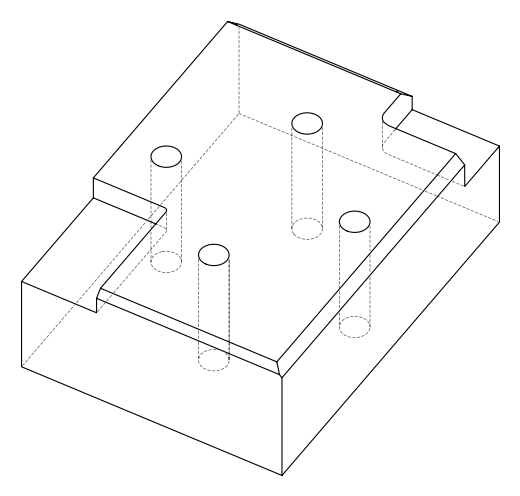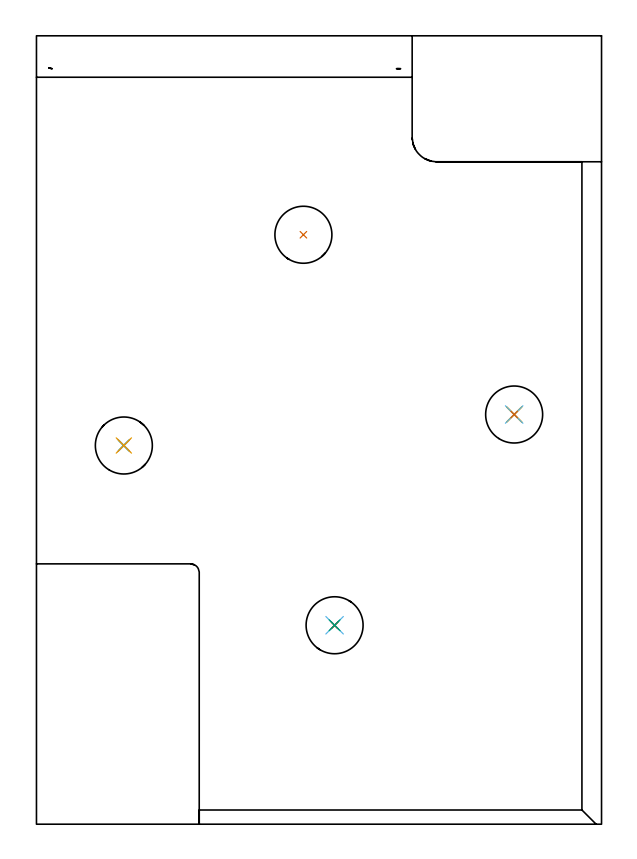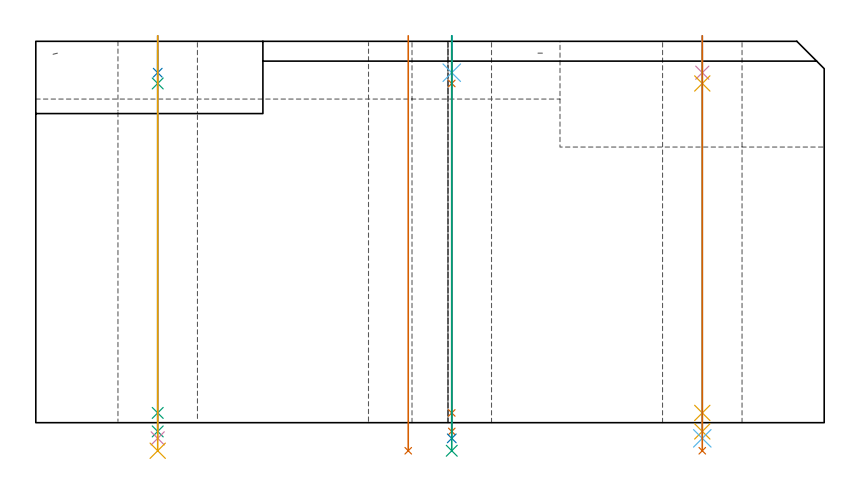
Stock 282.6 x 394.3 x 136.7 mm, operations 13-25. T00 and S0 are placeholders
(PLAN: 25 operations, 19 tool changes, 100.5 min)
(1 AREA_MILL | FG_CHAMFER_SURFACE | UGT0205_001 | 10.73 min | 16187 mm3)
(2 AREA_MILL_1 | FG_CHAMFER_SURFACE_1 | UGT0205_001 | 4.87 min | 4996 mm3)
(3 AREA_MILL_2 | FG_CHAMFER_SURFACE_2 | UGT0205_001 | 12.29 min | 41954 mm3)
(4 MILL_CORNER_NOTCH_RECTANGULAR | CORNER_NOTCH_RECTANGULAR | NXT0201_009 | Follow Part, ap 2, ae 75% | 55.72 min | 274294 mm3)
(5 MILL_CORNER_NOTCH_RECTANGULAR_1 | CORNER_NOTCH_RECTANGULAR_1 | UGT0201_094 | Follow Part, ap 5, ae 75% | 9.25 min | 222911 mm3)
(6 SPOT_DRILL | STEP1HOLE | NXT0321_9005460120000 | 0.05 min | 183 mm3)
(7 SPOT_DRILL_1 | STEP1HOLE_1 | NXT0321_9005460120000 | 0.05 min | 189 mm3)
(8 SPOT_DRILL_2 | STEP1HOLE_2 | NXT0321_9005460120000 | 0.05 min | 169 mm3)
(9 SPOT_DRILL_3 | STEP1HOLE_3 | NXT0321_9005460120000 | 0.05 min | 175 mm3)
(10 DRILL_BLIND_HOLE_INTO_CENTER | STEP1HOLE | NXT0301_046 | 0.05 min | 362 mm3)
(11 GUN_DRILL_THROUGH_HOLE | STEP1HOLE | UGT0307_003 | 0.62 min | 4833 mm3)
(12 SPADE_DRILL_TO_ENLARGE_THROUGH_HOLE | STEP1HOLE | UGT0306_009 | 0.58 min | 31334 mm3)
(13 DRILL_TO_ENLARGE_THROUGH_HOLE | STEP1HOLE | UGT0301_392 | 0.6 min | 50453 mm3)
(14 DRILL_BLIND_HOLE_INTO_CENTER_1 | STEP1HOLE_1 | NXT0301_046 | 0.05 min | 354 mm3)
(15 GUN_DRILL_THROUGH_HOLE_1 | STEP1HOLE_1 | UGT0307_003 | 0.62 min | 4810 mm3)
(16 SPADE_DRILL_TO_ENLARGE_THROUGH_HOLE_1 | STEP1HOLE_1 | UGT0306_009 | 0.58 min | 31335 mm3)
(17 DRILL_TO_ENLARGE_THROUGH_HOLE_1 | STEP1HOLE_1 | UGT0301_392 | 0.6 min | 50457 mm3)
(18 DRILL_BLIND_HOLE_INTO_CENTER_2 | STEP1HOLE_2 | NXT0301_046 | 0.05 min | 344 mm3)
(19 GUN_DRILL_THROUGH_HOLE_2 | STEP1HOLE_2 | UGT0307_003 | 0.62 min | 4818 mm3)
(20 SPADE_DRILL_TO_ENLARGE_THROUGH_HOLE_2 | STEP1HOLE_2 | UGT0306_009 | 0.58 min | 31342 mm3)
(21 DRILL_TO_ENLARGE_THROUGH_HOLE_2 | STEP1HOLE_2 | UGT0301_392 | 0.6 min | 50446 mm3)
(22 DRILL_BLIND_HOLE_INTO_CENTER_3 | STEP1HOLE_3 | NXT0301_046 | 0.05 min | 373 mm3)
(23 GUN_DRILL_THROUGH_HOLE_3 | STEP1HOLE_3 | UGT0307_003 | 0.62 min | 4808 mm3)
(24 SPADE_DRILL_TO_ENLARGE_THROUGH_HOLE_3 | STEP1HOLE_3 | UGT0306_009 | 0.58 min | 31328 mm3)
(25 DRILL_TO_ENLARGE_THROUGH_HOLE_3 | STEP1HOLE_3 | UGT0301_392 | 0.6 min | 50446 mm3)
(TOOL UGT0205_001 | Chamfer Mill 20 x 3 x 45 deg. | D20 FL50 Z2)
(TOOL NXT0201_009 | ENDMILL 8mm [2P460-0800-NA 1630] | D8 FL26 Z6)
(TOOL UGT0201_094 | End mill 20 mm | D20 FL38 Z4)
(TOOL NXT0321_9005460120000 | NC Spot Drill, 142deg, 12mm, Carbide, Uncoated | D12 PA142 FL30 Z2)
(TOOL NXT0301_046 | Carbide Drill 7.5mm [860.1-0750-038A1-MM 2214] | D7.5 PA140 FL53 Z2)
(TOOL UGT0307_003 | Gun Drill 7 mm | D7 PA130 FL24 Z1)
(TOOL UGT0306_009 | Spade Drill 18.5mm | D18.5 PA132 FL10 Z2)
(TOOL UGT0301_392 | Twist Drill 28.5 mm | D28.5 PA118 FL165 Z2)
(OP 13 DRILL_TO_ENLARGE_THROUGH_HOLE)
G17 G21 G94 G90
T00 M6
G54
G17 G0 G90 X133.5 Y294.8 S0 M3
G43 Z146.7 H0
G94 G73 G98 Z-10.062 F250. Q24.46 R138.7
G80
M5
M2
(OP 14 DRILL_BLIND_HOLE_INTO_CENTER_1)
G17 G21 G94 G90
T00 M6
G54
G17 G0 G90 X43.7 Y189.4 S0 M3
G43 Z146.7 H1
G94 G81 G98 Z125.45 F250. R138.7
G80
M5
M2
(OP 15 GUN_DRILL_THROUGH_HOLE_1)
G17 G21 G94 G90
T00 M6
G54
G17 G0 G90 X43.7 Y189.4 M8
G43 Z146.7 H0
Z133.564
S716 M3
G94 G1 Z121.592 F125. M26
G4 X.084
Z3.5 F250.
G4 X.084
Z-3.132 F125.
G4 X.084
M5
M9
G0 Z133.564
Z146.7
M2
(OP 16 SPADE_DRILL_TO_ENLARGE_THROUGH_HOLE_1)
G17 G21 G94 G90
T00 M6
G54
G17 G0 G90 X43.7 Y189.4 S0 M3
G43 Z146.7 H0
G94 G73 G98 Z-5.618 F250. Q17.79 R138.7
G80
M5
M2
(OP 17 DRILL_TO_ENLARGE_THROUGH_HOLE_1)
G17 G21 G94 G90
T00 M6
G54
G17 G0 G90 X43.7 Y189.4 S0 M3
G43 Z146.7 H0
G94 G73 G98 Z-10.062 F250. Q24.46 R138.7
G80
M5
M2
(OP 18 DRILL_BLIND_HOLE_INTO_CENTER_2)
G17 G21 G94 G90
T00 M6
G54
G17 G0 G90 X149.1 Y99.5 S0 M3
G43 Z146.7 H1
G94 G81 G98 Z125.45 F250. R138.7
G80
M5
M2
(OP 19 GUN_DRILL_THROUGH_HOLE_2)
G17 G21 G94 G90
T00 M6
G54
G17 G0 G90 X149.1 Y99.5 M8
G43 Z146.7 H0
Z133.564
S716 M3
G94 G1 Z121.592 F125. M26
G4 X.084
Z3.5 F250.
G4 X.084
Z-3.132 F125.
G4 X.084
M5
M9
G0 Z133.564
Z146.7
M2
(OP 20 SPADE_DRILL_TO_ENLARGE_THROUGH_HOLE_2)
G17 G21 G94 G90
T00 M6
G54
G17 G0 G90 X149.1 Y99.5 S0 M3
G43 Z146.7 H0
G94 G73 G98 Z-5.618 F250. Q17.79 R138.7
G80
M5
M2
(OP 21 DRILL_TO_ENLARGE_THROUGH_HOLE_2)
G17 G21 G94 G90
T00 M6
G54
G17 G0 G90 X149.1 Y99.5 S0 M3
G43 Z146.7 H0
G94 G73 G98 Z-10.062 F250. Q24.46 R138.7
G80
M5
M2
(OP 22 DRILL_BLIND_HOLE_INTO_CENTER_3)
G17 G21 G94 G90
T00 M6
G54
G17 G0 G90 X238.9 Y204.9 S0 M3
G43 Z146.7 H1
G94 G81 G98 Z125.45 F250. R138.7
G80
M5
M2
(OP 23 GUN_DRILL_THROUGH_HOLE_3)
G17 G21 G94 G90
T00 M6
G54
G17 G0 G90 X238.9 Y204.9 M8
G43 Z146.7 H0
Z133.564
S716 M3
G94 G1 Z121.592 F125. M26
G4 X.084
Z3.5 F250.
G4 X.084
Z-3.132 F125.
G4 X.084
M5
M9
G0 Z133.564
Z146.7
M2
(OP 24 SPADE_DRILL_TO_ENLARGE_THROUGH_HOLE_3)
G17 G21 G94 G90
T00 M6
G54
G17 G0 G90 X238.9 Y204.9 S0 M3
G43 Z146.7 H0
G94 G73 G98 Z-5.618 F250. Q17.79 R138.7
G80
M5
M2
(OP 25 DRILL_TO_ENLARGE_THROUGH_HOLE_3)
G17 G21 G94 G90
T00 M6
G54
G17 G0 G90 X238.9 Y204.9 S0 M3
G43 Z146.7 H0
G94 G73 G98 Z-10.062 F250. Q24.46 R138.7
G80
M5
M2
